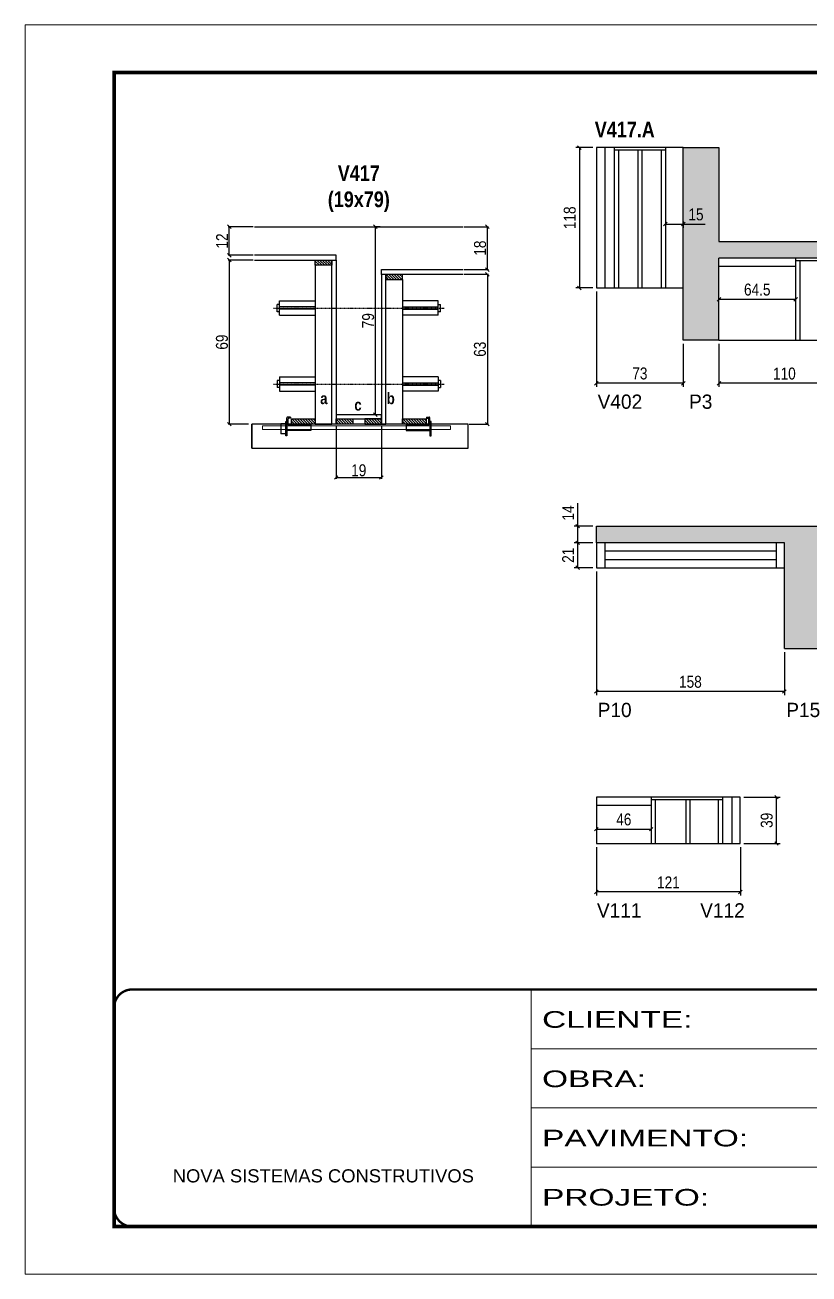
# Model space of a CAD drawing. Extents: x 13154 to 22413, y 1253 to 30260.
# Drawn here: x 16338 to 16997, y 23076 to 24126 of the extents above; entities that cross this region are included whole.
import ezdxf

# ---------------------------------------------------------------- set-up
doc = ezdxf.new("R2010")
doc.units = 0
for name, pattern in [('CONTINUO', [0]), ('DASHED', [0.75, 0.5, -0.25]), ('HIDDEN', [0.375, 0.25, -0.125])]:
    doc.linetypes.add(name, pattern=pattern)
for name, color, linetype in [('5', 5, 'Continuous'), ('barrote', 251, 'Continuous'), ('COTA', 241, 'Continuous'), ('detalhes', 4, 'Continuous'), ('NOMENCLATURA', 7, 'Continuous'), ('Painéis', 200, 'Continuous'), ('presilha', 1, 'Continuous'), ('SARR_2.2x10', 60, 'Continuous'), ('SARR_2.2x7', 40, 'Continuous'), ('SARR_3.5x7', 81, 'Continuous'), ('TENSOR', 3, 'Continuous')]:
    doc.layers.add(name, color=color, linetype=linetype)
for name, color, linetype, lineweight in [('CONCRETO', 251, 'Continuous', 25), ('Folhas', 255, 'Continuous', 9), ('SARRAFO DE PRESSAO', 251, 'DASHED', 9), ('SCO-___-LAJ', 2, 'Continuous', 0)]:
    doc.layers.add(name, color=color, linetype=linetype, lineweight=lineweight)
doc.styles.add('ARIAL', font='arial.ttf')
doc.styles.add('COTA TECNICA', font='techl___.ttf', dxfattribs={"height": 10})
doc.styles.add('COTA TECNICA 2X', font='techl___.ttf', dxfattribs={"height": 10})
doc.styles.add('ROMAS860', font='ROMAS860.SHX')
doc.styles.add('TECNICA', font='techb___.ttf', dxfattribs={"height": 10})
doc.styles.add('Tecnologia', font='')
doc.styles.get('Tecnologia').set_extended_font_data('Forgotten Futurist')
doc.dimstyles.new('PAINEL', dxfattribs={"dimtxt": 10, "dimasz": 3, "dimexe": 3, "dimexo": 3, "dimgap": 3, "dimtad": 1, "dimdec": 1, "dimzin": 12, "dimdsep": 46, "dimtxsty": 'COTA TECNICA', "dimblk1": 'OBLIQUE', "dimblk2": 'OBLIQUE', "dimsah": 1, "dimcen": 0.9, "dimclrd": 4, "dimclre": 4, "dimclrt": 240, "dimadec": 1, "dimazin": 3, "dimtfac": 1, "dimtdec": 1, "dimtmove": 0, "dimatfit": 3, "dimfxl": 1, "dimtolj": 1, "dimtzin": 12, "dimarcsym": 0})
doc.dimstyles.new('SECAO', dxfattribs={"dimscale": 0.333333, "dimtxt": 5, "dimasz": 9, "dimexe": 3, "dimexo": 3, "dimgap": 3, "dimtad": 1, "dimdec": 1, "dimlfac": 0.5, "dimzin": 12, "dimdsep": 46, "dimtxsty": 'COTA TECNICA 2X', "dimblk1": 'OBLIQUE', "dimblk2": 'OBLIQUE', "dimsah": 1, "dimcen": 0.9, "dimclrd": 4, "dimclre": 4, "dimclrt": 240, "dimadec": 1, "dimazin": 3, "dimtfac": 1, "dimtdec": 1, "dimtmove": 0, "dimatfit": 3, "dimfxl": 1, "dimtolj": 1, "dimtzin": 12, "dimarcsym": 0})

# ---------------------------------------------------------------- blocks, each defined once
blk = doc.blocks.new('9999999999')
at = {"color": 30, "linetype": 'CONTINUO'}
for p, q in [((98564.6, 34230.2), (98564.6, 34429.4)), ((98564.6, 34379.6), (99584, 34379.6)), ((98564.6, 34329.8), (99488, 34329.8)), ((98564.6, 34280), (99488, 34280))]:
    blk.add_line(p, q, dxfattribs=at)
at = {"color": 30, "linetype": 'CONTINUO', "const_width": 2}
blk.add_lwpolyline([(99584, 34230.2), (99584, 34414.4, 0.414214), (99569, 34429.4), (98229, 34429.4, 0.414214), (98214, 34414.4), (98214, 34245.2, 0.414214), (98229, 34230.2), (99584, 34230.2)], format="xyb", dxfattribs=at)
at = {"layer": 'Folhas'}
blk.add_lwpolyline([(98139, 34190.2), (99624, 34190.2), (99624, 35240.2), (98139, 35240.2)], close=True, dxfattribs=at)
at = {"layer": 'Folhas', "color": 30, "const_width": 3}
blk.add_lwpolyline([(98214, 34230.2), (99584, 34230.2), (99584, 35200.2), (98214, 35200.2)], close=True, dxfattribs=at)
at = {"color": 7, "linetype": 'Continuous', "ltscale": 5, "style": 'ARIAL'}
blk.add_text('NOVA SISTEMAS CONSTRUTIVOS', height=11.059, dxfattribs=at).set_placement((98263.2, 34267.2))
at = {"layer": 'Folhas', "color": 7, "style": 'Tecnologia', "width": 1.5}
for s, p in [('CLIENTE:', (98573.7, 34397.2)), ('OBRA:', (98573.7, 34347.3)), ('PAVIMENTO:', (98573.7, 34297.5)), ('PROJETO:', (98573.7, 34247.7))]:
    blk.add_text(s, height=14, dxfattribs=at).set_placement(p)
blk = doc.blocks.new('PRESILHA METÁLICA 1')
at = {"layer": 'presilha'}
for p, q in [((7.5, 10.6), (7.5, 19.9)), ((12, 21), (8.6, 21)), ((9, 11.6), (9, 18.9)), ((12, 19.5), (9.6, 19.5)), ((12, 21), (12, 19.5)), ((0, 13), (6, 13)), ((0, 13), (0, 0)), ((6, 0), (0, 0)), ((6, 15.5), (7.5, 15.5)), ((6, -2.5), (6, 15.5)), ((6, 13), (6, 0)), ((7.5, 15.5), (7.5, -2.5)), ((37.5, 4.1), (7.5, 4.1)), ((37.5, 11), (9.6, 11)), ((37.5, 11), (37.5, 4.1)), ((7.5, -2.5), (6, -2.5))]:
    blk.add_line(p, q, dxfattribs=at)
for centre, radius, start, end in [((8.6, 19.9), 1.14, 90, 180), ((9.6, 18.9), 0.57, 90, 180), ((9.6, 11.6), 0.57, 180, 270)]:
    blk.add_arc(centre, radius, start, end, dxfattribs=at)
blk = doc.blocks.new('PRESILHA METÁLICA 2')
at = {"layer": 'presilha'}
for p, q in [((-5.2, 23.5), (-5.2, 22)), ((-5.2, 23.5), (-1.9, 23.5)), ((-5.2, 22), (-2.8, 22)), ((-2.2, 14.1), (-2.2, 21.4)), ((0.8, 18), (-0.8, 18)), ((-0.8, 18), (-0.8, 0)), ((-0.8, 14.6), (-0.8, 22.4)), ((0.8, 0), (0.8, 18)), ((-30.8, 13.5), (-30.8, 6.6)), ((-30.8, 13.5), (-2.8, 13.5)), ((-30.8, 6.6), (-0.8, 6.6)), ((-0.8, 0), (0.8, 0))]:
    blk.add_line(p, q, dxfattribs=at)
for centre, radius, start, end in [((-2.8, 21.4), 0.57, 0, 90), ((-1.9, 22.4), 1.14, 0, 90), ((-2.8, 14.1), 0.57, 270, 0)]:
    blk.add_arc(centre, radius, start, end, dxfattribs=at)
blk = doc.blocks.new('_Oblique')
at = {"color": 0, "linetype": 'ByBlock', "lineweight": -2}
blk.add_line((-0.5, -0.5), (0.5, 0.5), dxfattribs=at)
blk = doc.blocks.new('*D1647')
at = {"layer": 'COTA', "color": 4, "lineweight": -2, "transparency": 16777216}
for p, q in [((16707.2, 23916.7), (16727.6, 23916.7)), ((16726.6, 23916.7), (16726.6, 23790.7)), ((16711.3, 23790.7), (16727.6, 23790.7))]:
    blk.add_line(p, q, dxfattribs=at)
at = {"layer": 'Defpoints', "color": 0, "transparency": 16777216}
for p in [(16706.2, 23916.7), (16710.3, 23790.7), (16726.6, 23790.7)]:
    blk.add_point(p, dxfattribs=at)
at = {"layer": 'COTA', "color": 4, "lineweight": -2, "transparency": 16777216, "xscale": 3, "yscale": 3, "zscale": 3}
for p, rotation in [((16726.6, 23916.7), 90), ((16726.6, 23790.7), 270)]:
    blk.add_blockref('_Oblique', p, dxfattribs=dict(at, rotation=rotation))
at = {"layer": 'COTA', "color": 240, "transparency": 16777216, "insert": (16720.4, 23853.7), "char_height": 10, "attachment_point": 5, "rotation": 90, "style": 'COTA TECNICA 2X'}
blk.add_mtext('\\A1;63', dxfattribs=at)
blk = doc.blocks.new('*D1648')
at = {"layer": 'COTA', "color": 4, "lineweight": -2, "transparency": 16777216}
for p, q in [((16707.2, 23956.7), (16727.6, 23956.7)), ((16726.6, 23920.7), (16726.6, 23956.7)), ((16707.2, 23920.7), (16727.6, 23920.7))]:
    blk.add_line(p, q, dxfattribs=at)
at = {"layer": 'Defpoints', "color": 0, "transparency": 16777216}
for p in [(16706.2, 23956.7), (16726.6, 23956.7), (16706.2, 23920.7)]:
    blk.add_point(p, dxfattribs=at)
at = {"layer": 'COTA', "color": 4, "lineweight": -2, "transparency": 16777216, "xscale": 3, "yscale": 3, "zscale": 3}
for p, rotation in [((16726.6, 23956.7), 90), ((16726.6, 23920.7), 270)]:
    blk.add_blockref('_Oblique', p, dxfattribs=dict(at, rotation=rotation))
at = {"layer": 'COTA', "color": 240, "transparency": 16777216, "insert": (16720.5, 23938.7), "char_height": 10, "attachment_point": 5, "rotation": 90, "style": 'COTA TECNICA 2X'}
blk.add_mtext('\\A1;18', dxfattribs=at)
blk = doc.blocks.new('*D1649')
at = {"layer": 'COTA', "color": 4, "lineweight": -2, "transparency": 16777216}
for p, q in [((16529.8, 23928.7), (16508.6, 23928.7)), ((16509.6, 23928.7), (16509.6, 23790.7)), ((16525.7, 23790.7), (16508.6, 23790.7))]:
    blk.add_line(p, q, dxfattribs=at)
at = {"layer": 'Defpoints', "color": 0, "transparency": 16777216}
for p in [(16530.8, 23928.7), (16509.6, 23790.7), (16526.7, 23790.7)]:
    blk.add_point(p, dxfattribs=at)
at = {"layer": 'COTA', "color": 4, "lineweight": -2, "transparency": 16777216, "xscale": 3, "yscale": 3, "zscale": 3}
for p, rotation in [((16509.6, 23928.7), 90), ((16509.6, 23790.7), 270)]:
    blk.add_blockref('_Oblique', p, dxfattribs=dict(at, rotation=rotation))
at = {"layer": 'COTA', "color": 240, "transparency": 16777216, "insert": (16503.5, 23859.7), "char_height": 10, "attachment_point": 5, "rotation": 90, "style": 'COTA TECNICA 2X'}
blk.add_mtext('\\A1;69', dxfattribs=at)
blk = doc.blocks.new('*D1650')
at = {"layer": 'COTA', "color": 4, "lineweight": -2, "transparency": 16777216}
for p, q in [((16636.5, 23956.7), (16631.5, 23956.7)), ((16632.5, 23798.7), (16632.5, 23956.7)), ((16636.5, 23798.7), (16631.5, 23798.7))]:
    blk.add_line(p, q, dxfattribs=at)
at = {"layer": 'Defpoints', "color": 0, "transparency": 16777216}
for p in [(16632.5, 23956.7), (16637.5, 23956.7), (16637.5, 23798.7)]:
    blk.add_point(p, dxfattribs=at)
at = {"layer": 'COTA', "color": 4, "lineweight": -2, "transparency": 16777216, "xscale": 3, "yscale": 3, "zscale": 3}
for p, rotation in [((16632.5, 23956.7), 90), ((16632.5, 23798.7), 270)]:
    blk.add_blockref('_Oblique', p, dxfattribs=dict(at, rotation=rotation))
at = {"layer": 'COTA', "color": 240, "transparency": 16777216, "insert": (16626.4, 23877.7), "char_height": 10, "attachment_point": 5, "rotation": 90, "style": 'COTA TECNICA 2X'}
blk.add_mtext('\\A1;79', dxfattribs=at)
blk = doc.blocks.new('*D1651')
at = {"layer": 'COTA', "color": 4, "lineweight": -2, "transparency": 16777216}
for p, q in [((16529.8, 23956.7), (16508.6, 23956.7)), ((16509.6, 23932.7), (16509.6, 23956.7)), ((16529.8, 23932.7), (16508.6, 23932.7))]:
    blk.add_line(p, q, dxfattribs=at)
at = {"layer": 'Defpoints', "color": 0, "transparency": 16777216}
for p in [(16509.6, 23956.7), (16530.8, 23956.7), (16530.8, 23932.7)]:
    blk.add_point(p, dxfattribs=at)
at = {"layer": 'COTA', "color": 4, "lineweight": -2, "transparency": 16777216, "xscale": 3, "yscale": 3, "zscale": 3}
for p, rotation in [((16509.6, 23956.7), 90), ((16509.6, 23932.7), 270)]:
    blk.add_blockref('_Oblique', p, dxfattribs=dict(at, rotation=rotation))
at = {"layer": 'COTA', "color": 240, "transparency": 16777216, "insert": (16503.6, 23944.7), "char_height": 10, "attachment_point": 5, "rotation": 90, "style": 'COTA TECNICA 2X'}
blk.add_mtext('\\A1;12', dxfattribs=at)
blk = doc.blocks.new('*D1652')
at = {"layer": 'COTA', "color": 4, "lineweight": -2, "transparency": 16777216}
for p, q in [((16599.5, 23789.7), (16599.5, 23744.9)), ((16637.5, 23789.7), (16637.5, 23744.9)), ((16599.5, 23745.9), (16637.5, 23745.9))]:
    blk.add_line(p, q, dxfattribs=at)
at = {"layer": 'Defpoints', "color": 0, "transparency": 16777216}
for p in [(16599.5, 23790.7), (16637.5, 23790.7), (16637.5, 23745.9)]:
    blk.add_point(p, dxfattribs=at)
at = {"layer": 'COTA', "color": 4, "lineweight": -2, "transparency": 16777216, "xscale": 3, "yscale": 3, "zscale": 3, "rotation": 180}
blk.add_blockref('_Oblique', (16599.5, 23745.9), dxfattribs=at)
at = {"layer": 'COTA', "color": 4, "lineweight": -2, "transparency": 16777216, "xscale": 3, "yscale": 3, "zscale": 3}
blk.add_blockref('_Oblique', (16637.5, 23745.9), dxfattribs=at)
at = {"layer": 'COTA', "color": 240, "transparency": 16777216, "insert": (16618.5, 23751.9), "char_height": 10, "attachment_point": 5, "style": 'COTA TECNICA 2X'}
blk.add_mtext('\\A1;19', dxfattribs=at)
blk = doc.blocks.new('*D1653')
at = {"layer": 'COTA', "color": 4, "lineweight": -2, "transparency": 16777216}
for p, q in [((16818.3, 23902.2), (16818.3, 23822.1)), ((16891.3, 23858.2), (16891.3, 23822.1)), ((16891.3, 23825.1), (16818.3, 23825.1))]:
    blk.add_line(p, q, dxfattribs=at)
at = {"layer": 'Defpoints', "color": 0, "transparency": 16777216}
for p in [(16818.3, 23905.2), (16891.3, 23861.2), (16818.3, 23825.1)]:
    blk.add_point(p, dxfattribs=at)
at = {"layer": 'COTA', "color": 4, "lineweight": -2, "transparency": 16777216, "xscale": 3, "yscale": 3, "zscale": 3, "rotation": 180}
blk.add_blockref('_Oblique', (16818.3, 23825.1), dxfattribs=at)
at = {"layer": 'COTA', "color": 4, "lineweight": -2, "transparency": 16777216, "xscale": 3, "yscale": 3, "zscale": 3}
blk.add_blockref('_Oblique', (16891.3, 23825.1), dxfattribs=at)
at = {"layer": 'COTA', "color": 240, "transparency": 16777216, "insert": (16854.8, 23833.3), "char_height": 10, "attachment_point": 5, "style": 'COTA TECNICA'}
blk.add_mtext('\\A1;73', dxfattribs=at)
blk = doc.blocks.new('*D1654')
at = {"layer": 'COTA', "color": 4, "lineweight": -2, "transparency": 16777216}
for p, q in [((16876.3, 23961.2), (16876.3, 23955.9)), ((16891.3, 23961.2), (16891.3, 23955.9)), ((16876.3, 23958.9), (16891.3, 23958.9)), ((16891.3, 23958.9), (16909.6, 23958.9))]:
    blk.add_line(p, q, dxfattribs=at)
at = {"layer": 'Defpoints', "color": 0, "transparency": 16777216}
for p in [(16876.3, 23964.2), (16891.3, 23964.2), (16891.3, 23958.9)]:
    blk.add_point(p, dxfattribs=at)
at = {"layer": 'COTA', "color": 4, "lineweight": -2, "transparency": 16777216, "xscale": 3, "yscale": 3, "zscale": 3, "rotation": 180}
blk.add_blockref('_Oblique', (16876.3, 23958.9), dxfattribs=at)
at = {"layer": 'COTA', "color": 4, "lineweight": -2, "transparency": 16777216, "xscale": 3, "yscale": 3, "zscale": 3}
blk.add_blockref('_Oblique', (16891.3, 23958.9), dxfattribs=at)
at = {"layer": 'COTA', "color": 240, "transparency": 16777216, "insert": (16902, 23967), "char_height": 10, "attachment_point": 5, "style": 'COTA TECNICA'}
blk.add_mtext('\\A1;15', dxfattribs=at)
blk = doc.blocks.new('*D1658')
at = {"layer": 'COTA', "color": 4, "linetype": 'ByBlock', "lineweight": -2, "transparency": 16777216}
for p, q in [((16921.3, 23858.2), (16921.3, 23822.1)), ((17031.3, 23858.2), (17031.3, 23822.1)), ((17031.3, 23825.1), (16921.3, 23825.1))]:
    blk.add_line(p, q, dxfattribs=at)
at = {"layer": 'Defpoints', "color": 0, "linetype": 'ByBlock', "transparency": 16777216}
for p in [(16921.3, 23861.2), (17031.3, 23861.2), (16921.3, 23825.1)]:
    blk.add_point(p, dxfattribs=at)
at = {"layer": 'COTA', "color": 4, "linetype": 'ByBlock', "lineweight": -2, "transparency": 16777216, "xscale": 3, "yscale": 3, "zscale": 3, "rotation": 180}
blk.add_blockref('_Oblique', (16921.3, 23825.1), dxfattribs=at)
at = {"layer": 'COTA', "color": 4, "linetype": 'ByBlock', "lineweight": -2, "transparency": 16777216, "xscale": 3, "yscale": 3, "zscale": 3}
blk.add_blockref('_Oblique', (17031.3, 23825.1), dxfattribs=at)
at = {"layer": 'COTA', "color": 240, "linetype": 'ByBlock', "transparency": 16777216, "insert": (16976.3, 23833.2), "char_height": 10, "attachment_point": 5, "style": 'COTA TECNICA'}
blk.add_mtext('\\A1;110', dxfattribs=at)
blk = doc.blocks.new('*D1659')
at = {"layer": 'COTA', "color": 4, "lineweight": -2, "transparency": 16777216}
blk.add_line((16921.3, 23895.7), (16985.8, 23895.7), dxfattribs=at)
at = {"layer": 'Defpoints', "color": 0, "transparency": 16777216}
for p in [(16921.3, 23895.7), (16985.8, 23895.7), (16985.8, 23895.7)]:
    blk.add_point(p, dxfattribs=at)
at = {"layer": 'COTA', "color": 4, "lineweight": -2, "transparency": 16777216, "xscale": 3, "yscale": 3, "zscale": 3, "rotation": 180}
blk.add_blockref('_Oblique', (16921.3, 23895.7), dxfattribs=at)
at = {"layer": 'COTA', "color": 4, "lineweight": -2, "transparency": 16777216, "xscale": 3, "yscale": 3, "zscale": 3}
blk.add_blockref('_Oblique', (16985.8, 23895.7), dxfattribs=at)
at = {"layer": 'COTA', "color": 240, "transparency": 16777216, "insert": (16953.5, 23903.8), "char_height": 10, "attachment_point": 5, "style": 'COTA TECNICA'}
blk.add_mtext('\\A1;64.5', dxfattribs=at)
blk = doc.blocks.new('*D1662')
at = {"layer": 'COTA', "color": 4, "lineweight": -2, "transparency": 16777216}
for p, q in [((16815.3, 24023.2), (16801, 24023.2)), ((16804, 24023.2), (16804, 23905.2)), ((16815.3, 23905.2), (16801, 23905.2))]:
    blk.add_line(p, q, dxfattribs=at)
at = {"layer": 'Defpoints', "color": 0, "transparency": 16777216}
for p in [(16818.3, 24023.2), (16804, 23905.2), (16818.3, 23905.2)]:
    blk.add_point(p, dxfattribs=at)
at = {"layer": 'COTA', "color": 4, "lineweight": -2, "transparency": 16777216, "xscale": 3, "yscale": 3, "zscale": 3}
for p, rotation in [((16804, 24023.2), 90), ((16804, 23905.2), 270)]:
    blk.add_blockref('_Oblique', p, dxfattribs=dict(at, rotation=rotation))
at = {"layer": 'COTA', "color": 240, "transparency": 16777216, "insert": (16795.9, 23964.2), "char_height": 10, "attachment_point": 5, "rotation": 90, "style": 'COTA TECNICA'}
blk.add_mtext('\\A1;118', dxfattribs=at)
blk = doc.blocks.new('*D1664')
at = {"layer": 'COTA', "color": 4, "linetype": 'ByBlock', "lineweight": -2, "transparency": 16777216}
for p, q in [((16818.3, 23667), (16818.3, 23563)), ((16976.3, 23599), (16976.3, 23563)), ((16976.3, 23566), (16818.3, 23566))]:
    blk.add_line(p, q, dxfattribs=at)
at = {"layer": 'Defpoints', "color": 0, "linetype": 'ByBlock', "transparency": 16777216}
for p in [(16818.3, 23670), (16976.3, 23602), (16818.3, 23566)]:
    blk.add_point(p, dxfattribs=at)
at = {"layer": 'COTA', "color": 4, "linetype": 'ByBlock', "lineweight": -2, "transparency": 16777216, "xscale": 3, "yscale": 3, "zscale": 3, "rotation": 180}
blk.add_blockref('_Oblique', (16818.3, 23566), dxfattribs=at)
at = {"layer": 'COTA', "color": 4, "linetype": 'ByBlock', "lineweight": -2, "transparency": 16777216, "xscale": 3, "yscale": 3, "zscale": 3}
blk.add_blockref('_Oblique', (16976.3, 23566), dxfattribs=at)
at = {"layer": 'COTA', "color": 240, "linetype": 'ByBlock', "transparency": 16777216, "insert": (16897.3, 23574.1), "char_height": 10, "attachment_point": 5, "style": 'COTA TECNICA'}
blk.add_mtext('\\A1;158', dxfattribs=at)
blk = doc.blocks.new('*D1665')
at = {"layer": 'COTA', "color": 4, "lineweight": -2, "transparency": 16777216}
for p, q in [((16815.3, 23691), (16799.6, 23691)), ((16802.6, 23670), (16802.6, 23691)), ((16815.3, 23670), (16799.6, 23670))]:
    blk.add_line(p, q, dxfattribs=at)
at = {"layer": 'Defpoints', "color": 0, "transparency": 16777216}
for p in [(16802.6, 23691), (16818.3, 23691), (16818.3, 23670)]:
    blk.add_point(p, dxfattribs=at)
at = {"layer": 'COTA', "color": 4, "lineweight": -2, "transparency": 16777216, "xscale": 3, "yscale": 3, "zscale": 3}
for p, rotation in [((16802.6, 23691), 90), ((16802.6, 23670), 270)]:
    blk.add_blockref('_Oblique', p, dxfattribs=dict(at, rotation=rotation))
at = {"layer": 'COTA', "color": 240, "transparency": 16777216, "insert": (16794.5, 23680.5), "char_height": 10, "attachment_point": 5, "rotation": 90, "style": 'COTA TECNICA'}
blk.add_mtext('\\A1;21', dxfattribs=at)
blk = doc.blocks.new('*D1672')
at = {"layer": 'COTA', "color": 4, "lineweight": -2, "transparency": 16777216}
for p, q in [((16802.6, 23705), (16802.6, 23724.2)), ((16815.3, 23705), (16799.6, 23705)), ((16802.6, 23691), (16802.6, 23705)), ((16815.3, 23691), (16799.6, 23691))]:
    blk.add_line(p, q, dxfattribs=at)
at = {"layer": 'Defpoints', "color": 0, "transparency": 16777216}
for p in [(16802.6, 23705), (16818.3, 23705), (16818.3, 23691)]:
    blk.add_point(p, dxfattribs=at)
at = {"layer": 'COTA', "color": 4, "lineweight": -2, "transparency": 16777216, "xscale": 3, "yscale": 3, "zscale": 3}
for p, rotation in [((16802.6, 23705), 90), ((16802.6, 23691), 270)]:
    blk.add_blockref('_Oblique', p, dxfattribs=dict(at, rotation=rotation))
at = {"layer": 'COTA', "color": 240, "transparency": 16777216, "insert": (16794.5, 23716.1), "char_height": 10, "attachment_point": 5, "rotation": 90, "style": 'COTA TECNICA'}
blk.add_mtext('\\A1;14', dxfattribs=at)
blk = doc.blocks.new('*D1675')
at = {"layer": 'COTA', "color": 4, "lineweight": -2, "transparency": 16777216}
for p, q in [((16818.3, 23435.2), (16818.3, 23394.5)), ((16939.3, 23435.2), (16939.3, 23394.5)), ((16939.3, 23397.5), (16818.3, 23397.5))]:
    blk.add_line(p, q, dxfattribs=at)
at = {"layer": 'Defpoints', "color": 0, "transparency": 16777216}
for p in [(16818.3, 23438.2), (16939.3, 23438.2), (16818.3, 23397.5)]:
    blk.add_point(p, dxfattribs=at)
at = {"layer": 'COTA', "color": 4, "lineweight": -2, "transparency": 16777216, "xscale": 3, "yscale": 3, "zscale": 3, "rotation": 180}
blk.add_blockref('_Oblique', (16818.3, 23397.5), dxfattribs=at)
at = {"layer": 'COTA', "color": 4, "lineweight": -2, "transparency": 16777216, "xscale": 3, "yscale": 3, "zscale": 3}
blk.add_blockref('_Oblique', (16939.3, 23397.5), dxfattribs=at)
at = {"layer": 'COTA', "color": 240, "transparency": 16777216, "insert": (16878.8, 23405.5), "char_height": 10, "attachment_point": 5, "style": 'COTA TECNICA'}
blk.add_mtext('\\A1;121', dxfattribs=at)
blk = doc.blocks.new('*D1676')
at = {"layer": 'COTA', "color": 4, "lineweight": -2, "transparency": 16777216}
for p, q in [((16818.3, 23454.7), (16818.3, 23447.3)), ((16818.3, 23450.3), (16864.3, 23450.3)), ((16864.3, 23454.7), (16864.3, 23447.3))]:
    blk.add_line(p, q, dxfattribs=at)
at = {"layer": 'Defpoints', "color": 0, "transparency": 16777216}
for p in [(16818.3, 23457.7), (16864.3, 23457.7), (16864.3, 23450.3)]:
    blk.add_point(p, dxfattribs=at)
at = {"layer": 'COTA', "color": 4, "lineweight": -2, "transparency": 16777216, "xscale": 3, "yscale": 3, "zscale": 3, "rotation": 180}
blk.add_blockref('_Oblique', (16818.3, 23450.3), dxfattribs=at)
at = {"layer": 'COTA', "color": 4, "lineweight": -2, "transparency": 16777216, "xscale": 3, "yscale": 3, "zscale": 3}
blk.add_blockref('_Oblique', (16864.3, 23450.3), dxfattribs=at)
at = {"layer": 'COTA', "color": 240, "transparency": 16777216, "insert": (16841.3, 23458.4), "char_height": 10, "attachment_point": 5, "style": 'COTA TECNICA'}
blk.add_mtext('\\A1;46', dxfattribs=at)
blk = doc.blocks.new('*D1677')
at = {"layer": 'COTA', "color": 4, "lineweight": -2, "transparency": 16777216}
for p, q in [((16942.3, 23477.2), (16972.7, 23477.2)), ((16969.7, 23438.2), (16969.7, 23477.2)), ((16942.3, 23438.2), (16972.7, 23438.2))]:
    blk.add_line(p, q, dxfattribs=at)
at = {"layer": 'Defpoints', "color": 0, "transparency": 16777216}
for p in [(16939.3, 23477.2), (16969.7, 23477.2), (16939.3, 23438.2)]:
    blk.add_point(p, dxfattribs=at)
at = {"layer": 'COTA', "color": 4, "lineweight": -2, "transparency": 16777216, "xscale": 3, "yscale": 3, "zscale": 3}
for p, rotation in [((16969.7, 23477.2), 90), ((16969.7, 23438.2), 270)]:
    blk.add_blockref('_Oblique', p, dxfattribs=dict(at, rotation=rotation))
at = {"layer": 'COTA', "color": 240, "transparency": 16777216, "insert": (16961.5, 23457.7), "char_height": 10, "attachment_point": 5, "rotation": 90, "style": 'COTA TECNICA'}
blk.add_mtext('\\A1;39', dxfattribs=at)

msp = doc.modelspace()

# ---------------------------------------------------------------- hatches: boundary and pattern name
at = {"layer": 'COTA'}
h = msp.add_hatch(dxfattribs=at)
h.set_pattern_fill('AR-CONC', color=256, scale=0.03)
h.set_pattern_definition([(50, (-103.9697, 0), (5.4655401, -0.4781726), [0.5715, -6.2865]), (355, (-103.9697, 0), (-1.0573026, 5.7317054), [0.4572, -5.0292175]), (100.451445, (-103.514, -0.04), (4.4082374, 5.2535326), [0.4857003, -5.3427073]), (46.1842, (-103.9697, 1.524), (8.1323712, -1.2612698), [0.85725, -9.42975]), (96.635558, (-103.292, 1.419), (7.122124, 7.4227837), [0.7285507, -8.0140682]), (351.18415, (-103.97, 1.524), (7.122124, 7.4227837), [0.685799, -7.543792]), (21, (-103.2077, 1.143), (4.54843174, -3.06795595), [0.5715, -6.2865]), (326, (-103.2077, 1.143), (1.8540609, 5.525639), [0.4572, -5.0292]), (71.451445, (-102.8286, 0.8873), (6.4024926, 2.4576831), [0.4857003, -5.3426981]), (37.5, (-103.9697, 0), (0.0926581, 2.53665117), [0, -4.96824, 0, -5.1054, 0, -5.04825]), (7.5, (-103.9697, 0), (2.00458988, 3.00541724), [0, -2.91084, 0, -4.85394, 0, -1.92405]), (327.5, (-105.669, 0), (4.06771786, -0.17186232), [0, -1.905, 0, -5.9436, 0, -7.8867]), (317.5, (-106.431, 0), (4.44387544, 0.76279473), [0, -2.4765, 0, -3.94716, 0, -5.6007])])
h.paths.add_polyline_path([(16891.27, 23905.2), (16891.27, 23861.2), (16921.27, 23861.2), (16921.27, 23930.2), (17519.27, 23930.2), (17519.27, 23944.2), (16921.27, 23944.2), (16921.27, 24023.2), (16891.27, 24023.2)])
h = msp.add_hatch(dxfattribs=at)
h.set_pattern_fill('AR-CONC', color=256, scale=0.03)
h.set_pattern_definition([(50, (-68.4697, -35.641), (5.4655401, -0.4781726), [0.5715, -6.2865]), (355, (-68.4697, -35.641), (-1.0573026, 5.7317054), [0.4572, -5.0292175]), (100.451445, (-68.014, -35.681), (4.4082374, 5.2535326), [0.4857003, -5.3427073]), (46.1842, (-68.4697, -34.117), (8.1323712, -1.2612698), [0.85725, -9.42975]), (96.635558, (-67.792, -34.222), (7.122124, 7.4227837), [0.7285507, -8.0140682]), (351.18415, (-68.47, -34.117), (7.122124, 7.4227837), [0.685799, -7.543792]), (21, (-67.7077, -34.498), (4.54843174, -3.06795595), [0.5715, -6.2865]), (326, (-67.7077, -34.498), (1.8540609, 5.525639), [0.4572, -5.0292]), (71.451445, (-67.3286, -34.7536), (6.4024926, 2.4576831), [0.4857003, -5.3426981]), (37.5, (-68.4697, -35.641), (0.0926581, 2.53665117), [0, -4.96824, 0, -5.1054, 0, -5.04825]), (7.5, (-68.4697, -35.641), (2.00458988, 3.00541724), [0, -2.91084, 0, -4.85394, 0, -1.92405]), (327.5, (-70.169, -35.641), (4.06771786, -0.17186232), [0, -1.905, 0, -5.9436, 0, -7.8867]), (317.5, (-70.931, -35.641), (4.44387544, 0.76279473), [0, -2.4765, 0, -3.94716, 0, -5.6007])])
h.paths.add_polyline_path([(17006.27, 23691.05), (17197.77, 23691.05), (17197.77, 23705.05), (16818.27, 23705.05), (16818.27, 23691.05), (16976.27, 23691.05), (16976.27, 23670.05), (16976.27, 23602.05), (17006.27, 23602.05)])
at = {"layer": 'SARR_2.2x10'}
h = msp.add_hatch(dxfattribs=at)
h.set_pattern_fill('ANSI31', color=256, scale=0.5, angle=90)
h.set_pattern_definition([(135, (49755.4681, -99721.4912), (-1.122532015, -1.122532015), [])])
h.paths.add_polyline_path([(16561.93, 23795.08), (16561.93, 23790.68), (16581.93, 23790.68), (16581.93, 23795.08)])
h = msp.add_hatch(dxfattribs=at)
h.set_pattern_fill('ANSI31', color=256, scale=0.5, angle=90)
h.set_pattern_definition([(135, (49848.6681, -99721.4912), (-1.122532015, -1.122532015), [])])
h.paths.add_polyline_path([(16655.13, 23795.08), (16655.13, 23790.68), (16675.13, 23790.68), (16675.13, 23795.08)])
at = {"layer": 'SARR_2.2x7'}
h = msp.add_hatch(dxfattribs=at)
h.set_pattern_fill('ANSI31', color=256, scale=0.5, angle=90)
h.set_pattern_definition([(135, (49749.4681, -99587.8912), (-1.122532015, -1.122532015), [])])
h.paths.add_polyline_path([(16595.93, 23928.68), (16595.93, 23924.28), (16581.93, 23924.28), (16581.93, 23928.68)])
h = msp.add_hatch(dxfattribs=at)
h.set_pattern_fill('ANSI31', color=256, scale=0.5, angle=90)
h.set_pattern_definition([(135, (49769.4681, -99599.8912), (-1.122532015, -1.122532015), [])])
h.paths.add_polyline_path([(16641.13, 23916.68), (16641.13, 23912.28), (16655.13, 23912.28), (16655.13, 23916.68)])
h = msp.add_hatch(dxfattribs=at)
h.set_pattern_fill('ANSI31', color=256, scale=0.5, angle=90)
h.set_pattern_definition([(135, (49835.0681, -99721.4912), (-1.122532015, -1.122532015), [])])
h.paths.add_polyline_path([(16613.53, 23790.68), (16613.53, 23795.08), (16599.53, 23795.08), (16599.53, 23790.68)])
h = msp.add_hatch(dxfattribs=at)
h.set_pattern_fill('ANSI31', color=256, scale=0.5, angle=90)
h.set_pattern_definition([(135, (49773.0681, -99721.4912), (-1.122532015, -1.122532015), [])])
h.paths.add_polyline_path([(16623.53, 23790.68), (16623.53, 23795.08), (16637.53, 23795.08), (16637.53, 23790.68)])

# ---------------------------------------------------------------- linework, layer by layer
at = {"ltscale": 3}
for p, q in [((16549.93, 23885.27), (16549.93, 23891.27)), ((16551.93, 23891.27), (16549.93, 23891.27)), ((16551.93, 23882.27), (16551.93, 23894.27)), ((16551.93, 23894.27), (16581.93, 23894.27)), ((16581.93, 23889.27), (16551.93, 23889.27)), ((16685.13, 23894.27), (16655.13, 23894.27)), ((16655.13, 23889.27), (16685.13, 23889.27)), ((16685.13, 23882.27), (16685.13, 23894.27)), ((16685.13, 23891.27), (16687.13, 23891.27)), ((16687.13, 23885.27), (16687.13, 23891.27)), ((16551.93, 23885.27), (16549.93, 23885.27)), ((16581.93, 23887.27), (16551.93, 23887.27)), ((16551.93, 23882.27), (16581.93, 23882.27)), ((16655.13, 23887.27), (16685.13, 23887.27)), ((16685.13, 23882.27), (16655.13, 23882.27)), ((16687.13, 23885.27), (16685.13, 23885.27)), ((16549.93, 23827.46), (16549.93, 23821.46)), ((16551.93, 23827.46), (16549.93, 23827.46)), ((16551.93, 23830.46), (16551.93, 23818.46)), ((16551.93, 23830.46), (16581.93, 23830.46)), ((16581.93, 23825.46), (16551.93, 23825.46)), ((16685.13, 23830.46), (16655.13, 23830.46)), ((16655.13, 23825.46), (16685.13, 23825.46)), ((16685.13, 23830.46), (16685.13, 23818.46)), ((16687.13, 23827.46), (16685.13, 23827.46)), ((16687.13, 23827.46), (16687.13, 23821.46)), ((16551.93, 23821.46), (16549.93, 23821.46)), ((16581.93, 23823.46), (16551.93, 23823.46)), ((16551.93, 23818.46), (16581.93, 23818.46)), ((16655.13, 23823.46), (16685.13, 23823.46)), ((16685.13, 23818.46), (16655.13, 23818.46)), ((16685.13, 23821.46), (16687.13, 23821.46))]:
    msp.add_line(p, q, dxfattribs=at)
at = {"layer": 'barrote'}
msp.add_lwpolyline([(16528.47, 23770.68), (16710.39, 23770.68), (16710.39, 23790.68), (16528.47, 23790.68)], close=True, dxfattribs=at)
at = {"layer": 'CONCRETO', "linetype": 'Continuous'}
msp.add_line((16530.83, 23956.68), (16706.23, 23956.68), dxfattribs=at)
at = {"layer": 'COTA'}
for p, q in [((16891.27, 24023.2), (16921.27, 24023.2)), ((16921.27, 24023.2), (16921.27, 23944.2)), ((16921.27, 23944.2), (17519.27, 23944.2)), ((16891.27, 23861.2), (16891.27, 23905.2)), ((16921.27, 23861.2), (16891.27, 23861.2)), ((16818.27, 23691.05), (16818.27, 23705.05)), ((16818.27, 23705.05), (17197.77, 23705.05)), ((16976.27, 23602.05), (16976.27, 23670.05)), ((16976.27, 23602.05), (17006.27, 23602.05))]:
    msp.add_line(p, q, dxfattribs=at)
at = {"layer": 'detalhes', "color": 250}
msp.add_line((16528.47, 23770.68), (16528.47, 23790.68), dxfattribs=at)
at = {"layer": 'Painéis', "linetype": 'Continuous'}
for p, q in [((16891.27, 24023.2), (16818.27, 24023.2)), ((16818.27, 24023.2), (16818.27, 23905.2)), ((16891.27, 23905.2), (16891.27, 24023.2)), ((17519.27, 23930.2), (16921.27, 23930.2)), ((16921.27, 23861.2), (16921.27, 23930.2)), ((16818.27, 23905.2), (16891.27, 23905.2)), ((16921.27, 23861.2), (17519.27, 23861.2)), ((16976.27, 23691.05), (16818.27, 23691.05)), ((16818.27, 23691.05), (16818.27, 23670.05)), ((16976.27, 23670.05), (16976.27, 23691.05)), ((16818.27, 23670.05), (16976.27, 23670.05)), ((16939.27, 23477.22), (16818.27, 23477.22)), ((16818.27, 23477.22), (16818.27, 23438.22)), ((16939.27, 23438.22), (16939.27, 23477.22)), ((16818.27, 23438.22), (16939.27, 23438.22))]:
    msp.add_line(p, q, dxfattribs=at)
at = {"layer": 'Painéis', "linetype": 'Continuous', "elevation": 0}
for points in [[(16530.83, 23928.68), (16599.53, 23928.68), (16599.53, 23932.68), (16530.83, 23932.68)], [(16706.23, 23916.68), (16637.53, 23916.68), (16637.53, 23920.68), (16706.23, 23920.68)]]:
    msp.add_lwpolyline(points, dxfattribs=at)
at = {"layer": 'Painéis', "linetype": 'Continuous'}
for points in [[(16595.93, 23790.68), (16595.93, 23928.68), (16599.53, 23928.68), (16599.53, 23790.68)], [(16641.13, 23790.68), (16641.13, 23916.68), (16637.53, 23916.68), (16637.53, 23790.68)], [(16637.53, 23798.68), (16599.53, 23798.68), (16599.53, 23795.08), (16637.53, 23795.08)]]:
    msp.add_lwpolyline(points, close=True, dxfattribs=at)
at = {"layer": 'SARR_2.2x10'}
for points in [[(16561.93, 23795.08), (16581.93, 23795.08), (16581.93, 23790.68), (16561.93, 23790.68)], [(16655.13, 23795.08), (16675.13, 23795.08), (16675.13, 23790.68), (16655.13, 23790.68)]]:
    msp.add_lwpolyline(points, close=True, dxfattribs=at)
at = {"layer": 'SARR_2.2x7', "linetype": 'Continuous'}
for p, q in [((16825.27, 24023.2), (16825.27, 23905.2)), ((16876.27, 24021), (16833.27, 24021)), ((16985.77, 23923.2), (16921.27, 23923.2)), ((17031.27, 23928), (16985.77, 23928)), ((16825.27, 23691.05), (16825.27, 23670.05)), ((16969.27, 23691.05), (16969.27, 23670.05)), ((16969.27, 23684.05), (16825.27, 23684.05)), ((16825.27, 23677.05), (16969.27, 23677.05)), ((16864.27, 23470.22), (16818.27, 23470.22)), ((16924.27, 23475.02), (16864.27, 23475.02)), ((16932.27, 23438.22), (16932.27, 23477.22))]:
    msp.add_line(p, q, dxfattribs=at)
at = {"layer": 'SARR_2.2x7', "elevation": 0}
for points in [[(16581.93, 23928.68), (16595.93, 23928.68), (16595.93, 23924.28), (16581.93, 23924.28)], [(16655.13, 23916.68), (16641.13, 23916.68), (16641.13, 23912.28), (16655.13, 23912.28)]]:
    msp.add_lwpolyline(points, close=True, dxfattribs=at)
at = {"layer": 'SARR_2.2x7'}
for points in [[(16599.53, 23795.08), (16613.53, 23795.08), (16613.53, 23790.68), (16599.53, 23790.68)], [(16637.53, 23795.08), (16623.53, 23795.08), (16623.53, 23790.68), (16637.53, 23790.68)]]:
    msp.add_lwpolyline(points, close=True, dxfattribs=at)
at = {"layer": 'SARR_3.5x7'}
for p, q in [((16833.27, 24023.2), (16833.27, 23905.2)), ((16836.77, 24021), (16836.77, 23905.2)), ((16853.06, 24021), (16853.06, 23905.2)), ((16856.56, 24021), (16856.56, 23905.2)), ((16872.77, 24021), (16872.77, 23905.2)), ((16876.27, 24023.2), (16876.27, 23905.2)), ((16985.77, 23930.2), (16985.77, 23861.2)), ((16989.27, 23928), (16989.27, 23861.2)), ((16864.27, 23477.22), (16864.27, 23438.22)), ((16867.77, 23475.02), (16867.77, 23438.22)), ((16893.36, 23475.02), (16893.36, 23438.22)), ((16896.86, 23475.02), (16896.86, 23438.22)), ((16920.77, 23475.02), (16920.77, 23438.22)), ((16924.27, 23477.22), (16924.27, 23438.22))]:
    msp.add_line(p, q, dxfattribs=at)
for points in [[(16595.93, 23924.28), (16581.93, 23924.28), (16581.93, 23790.68), (16595.93, 23790.68)], [(16641.13, 23912.28), (16655.13, 23912.28), (16655.13, 23790.68), (16641.13, 23790.68)]]:
    msp.add_lwpolyline(points, close=True, dxfattribs=at)
at = {"layer": 'SCO-___-LAJ', "color": 1}
msp.add_lwpolyline([(16537.48, 23789.35), (16695.74, 23789.35), (16695.74, 23786.15), (16537.48, 23786.15)], close=True, dxfattribs=at)
at = {"layer": 'TENSOR', "linetype": 'HIDDEN', "ltscale": 0.5}
for p, q in [((16546.93, 23888.27), (16690.43, 23888.27)), ((16546.93, 23824.46), (16690.43, 23824.46))]:
    msp.add_line(p, q, dxfattribs=at)

# ---------------------------------------------------------------- block references
at = {"layer": 'presilha', "xscale": 0.6666666666666666, "yscale": 0.6666666666666666, "zscale": 0.6666666666666666}
for name, p in [('PRESILHA METÁLICA 1', (16553.06, 23782.71)), ('PRESILHA METÁLICA 2', (16678.81, 23781.05))]:
    msp.add_blockref(name, p, dxfattribs=at)
at = {"layer": 'SARRAFO DE PRESSAO', "color": 6, "linetype": 'ByBlock'}
msp.add_blockref('9999999999', (-81801.1, -11113.91), dxfattribs=at)

# ---------------------------------------------------------------- texts
at = {"layer": '5', "linetype": 'Continuous', "style": 'ROMAS860'}
for s, p in [('V402', (16819.3, 23803.64)), ('P3', (16896.15, 23803.64)), ('P10', (16819.34, 23544.49)), ('P15', (16977.89, 23544.49)), ('V111', (16818.7, 23376)), ('V112', (16905.53, 23376))]:
    msp.add_text(s, height=12, rotation=359.99996, dxfattribs=at).set_placement(p)
at = {"layer": 'detalhes', "style": 'TECNICA'}
for s, p in [('a', (16586.06, 23807.57)), ('b', (16642.03, 23807.56)), ('c', (16614.78, 23802.15))]:
    msp.add_text(s, height=9.6, dxfattribs=at).set_placement(p)
at = {"layer": 'NOMENCLATURA', "style": 'TECNICA'}
msp.add_text('V417.A', height=13.2, dxfattribs=at).set_placement((16816.89, 24031.72))
at = {"layer": 'NOMENCLATURA', "insert": (16618.53, 24008.37), "char_height": 13.2, "attachment_point": 2, "style": 'TECNICA'}
msp.add_mtext_dynamic_manual_height_columns('V417\\P(19x79)', width=300.2766, gutter_width=1, heights=[0], dxfattribs=at)

# ---------------------------------------------------------------- dimensions: what is measured, and where the dimension line sits
at = {"layer": 'COTA'}
for base, p1, p2, dimstyle, picture, middle in [((16803.95, 23905.2), (16818.27, 24023.2), (16818.27, 23905.2), 'PAINEL', '*D1662', (16795.86, 23964.2)), ((16509.61, 23956.68), (16530.83, 23932.68), (16530.83, 23956.68), 'SECAO', '*D1651', (16503.55, 23944.68)), ((16632.46, 23956.68), (16637.53, 23798.68), (16637.53, 23956.68), 'SECAO', '*D1650', (16626.35, 23877.68)), ((16726.58, 23956.68), (16706.23, 23920.68), (16706.23, 23956.68), 'SECAO', '*D1648', (16720.48, 23938.68)), ((16509.61, 23790.68, 0), (16530.83, 23928.68), (16526.72, 23790.68, 0), 'SECAO', '*D1649', (16503.48, 23859.68, 0)), ((16726.58, 23790.68, 0), (16706.23, 23916.68), (16710.34, 23790.68, 0), 'SECAO', '*D1647', (16720.36, 23853.68, 0)), ((16802.57, 23705.05), (16818.27, 23691.05), (16818.27, 23705.05), 'PAINEL', '*D1672', (16794.5, 23716.11)), ((16802.57, 23691.05), (16818.27, 23670.05), (16818.27, 23691.05), 'PAINEL', '*D1665', (16794.51, 23680.55)), ((16969.71, 23477.22), (16939.27, 23438.22), (16939.27, 23477.22), 'PAINEL', '*D1677', (16961.46, 23457.72))]:
    dim = msp.add_linear_dim(base=base, p1=p1, p2=p2, angle=90, dimstyle=dimstyle, dxfattribs=at)
    dim.commit()
    dim.dimension.update_dxf_attribs({"geometry": picture, "text_midpoint": middle})
for base, p1, p2, dimstyle, picture, middle in [((16891.27, 23958.88), (16876.27, 23964.2), (16891.27, 23964.2), 'PAINEL', '*D1654', (16901.95, 23966.99)), ((16985.77, 23895.7), (16921.27, 23895.7), (16985.77, 23895.7), 'PAINEL', '*D1659', (16953.52, 23903.81)), ((16818.27, 23825.12), (16891.27, 23861.2), (16818.27, 23905.2), 'PAINEL', '*D1653', (16854.77, 23833.34)), ((16637.53, 23745.85), (16599.53, 23790.68), (16637.53, 23790.68), 'SECAO', '*D1652', (16618.53, 23751.94)), ((16864.27, 23450.34), (16818.27, 23457.72), (16864.27, 23457.72), 'PAINEL', '*D1676', (16841.27, 23458.44)), ((16818.27, 23397.47), (16939.27, 23438.22), (16818.27, 23438.22), 'PAINEL', '*D1675', (16878.77, 23405.53))]:
    dim = msp.add_linear_dim(base=base, p1=p1, p2=p2, dimstyle=dimstyle, dxfattribs=at)
    dim.commit()
    dim.dimension.update_dxf_attribs({"geometry": picture, "text_midpoint": middle})
at = {"layer": 'COTA', "linetype": 'ByBlock'}
dim = msp.add_linear_dim(base=(16921.27, 23825.12), p1=(17031.27, 23861.2), p2=(16921.27, 23861.2), angle=180, dimstyle='PAINEL', dxfattribs=at)
dim.commit()
dim.dimension.update_dxf_attribs({"geometry": '*D1658', "text_midpoint": (16976.27, 23833.22)})
dim = msp.add_linear_dim(base=(16818.27, 23565.96), p1=(16976.27, 23602.05), p2=(16818.27, 23670.05), dimstyle='PAINEL', dxfattribs=at)
dim.commit()
dim.dimension.update_dxf_attribs({"geometry": '*D1664', "text_midpoint": (16897.27, 23574.09)})

doc.saveas('drawing.dxf')
